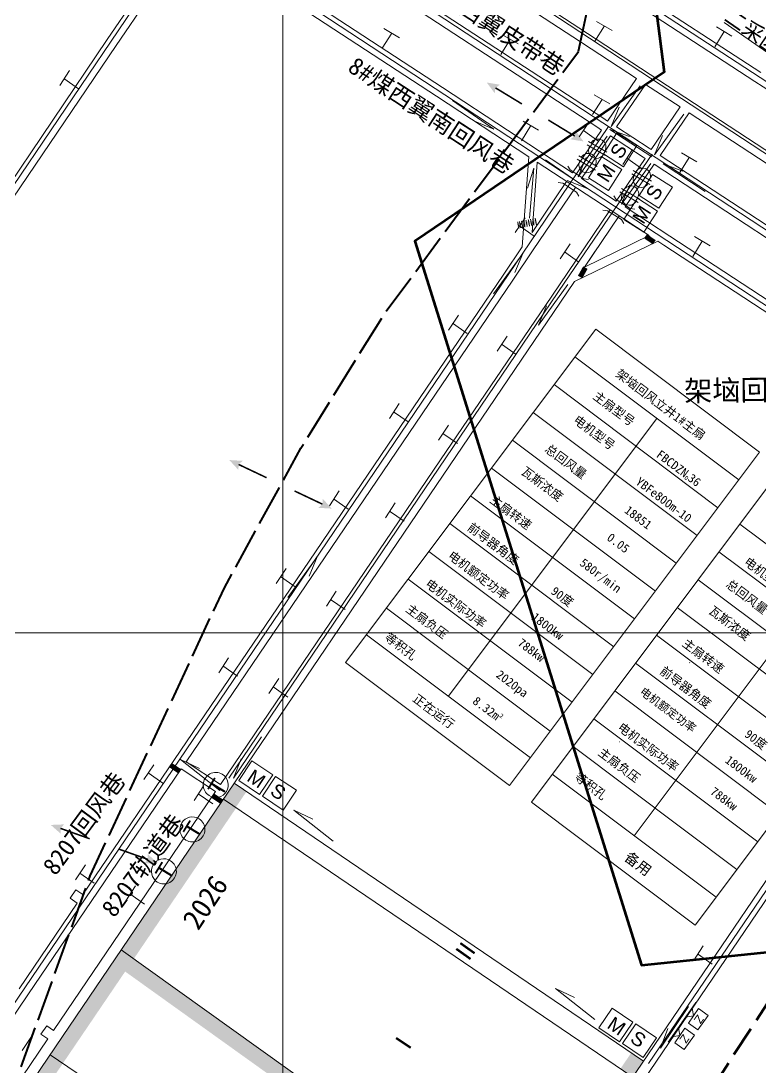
# Model space of a CAD drawing. Header units: inches. Extents: x 19725493 to 19730068, y 4137932 to 4142732.
# Drawn here: x 19727373 to 19727732, y 4140290 to 4140797 of the extents above; entities that cross this region are included whole.
import ezdxf

# ---------------------------------------------------------------- set-up
doc = ezdxf.new("R2010")
doc.units = ezdxf.units.IN
doc.header["$MEASUREMENT"] = 0
doc.linetypes.add('推测向背斜轴', pattern=[0.022, 0.01, -0.002, 0.01])
doc.linetypes.add('采区边界_1', pattern=[0.03, 0.0125, -0.001, 0.003, -0.001, 0.0125])
doc.layers.get('0').update_dxf_attribs({"lineweight": 0})
for name, color, linetype, lineweight in [('主要大巷', 7, 'Continuous', 0), ('保安煤柱', 7, 'Continuous', 0), ('回采月份XDDK1500DCJ', 7, 'Continuous', 0), ('图形修饰', 7, 'Continuous', 0), ('工作面回采月份', 7, 'Continuous', 15), ('工作面编号', 7, 'Continuous', 0), ('次要巷道', 7, 'Continuous', 0), ('煤巷', 7, 'Continuous', 0), ('竖井', 7, 'Continuous', 0), ('经纬网', 7, 'Continuous', 0), ('通风系统图', 7, 'Continuous', 0), ('采区边界线', 7, 'Continuous', 0), ('采空区边界颜色', 7, 'Continuous', 15), ('防灭火', 7, 'Continuous', 5)]:
    doc.layers.add(name, color=color, linetype=linetype, lineweight=lineweight)
doc.styles.add('仿宋', font='')
doc.styles.add('宋体', font='')
doc.styles.add('黑体', font='')
doc.styles.get('仿宋').set_extended_font_data('仿宋')
doc.styles.get('宋体').set_extended_font_data('宋体')
doc.styles.get('黑体').set_extended_font_data('黑体')

# ---------------------------------------------------------------- blocks, each defined once
blk = doc.blocks.new('lr_block_81', base_point=(19727654.6, 4140728.16))
at = {"layer": '通风系统图', "color": 34, "linetype": 'Continuous', "lineweight": 9, "true_color": 0x994c00}
for p, q in [((19727647.66, 4140736.66), (19727656.52, 4140731.47)), ((19727648.37, 4140738.35), (19727657.23, 4140733.17))]:
    blk.add_line(p, q, dxfattribs=at)
for centre, start, end in [((19727652.93, 4140735.68), 329.6419, 149.6419), ((19727652.22, 4140733.99), 149.6419, 329.6419)]:
    blk.add_arc(centre, 3.85, start, end, dxfattribs=at)
blk = doc.blocks.new('lr_block_82', base_point=(19727649.81, 4140721.18))
at = {"layer": '通风系统图', "color": 34, "linetype": 'Continuous', "lineweight": 9, "true_color": 0x994c00}
for p, q in [((19727642.88, 4140729.68), (19727651.74, 4140724.49)), ((19727643.59, 4140731.37), (19727652.45, 4140726.18))]:
    blk.add_line(p, q, dxfattribs=at)
for centre, start, end in [((19727648.15, 4140728.7), 329.6419, 149.6419), ((19727647.44, 4140727), 149.6419, 329.6419)]:
    blk.add_arc(centre, 3.85, start, end, dxfattribs=at)
blk = doc.blocks.new('lr_block_93', base_point=(19727676.22, 4140714.09))
at = {"layer": '通风系统图', "color": 34, "linetype": 'Continuous', "lineweight": 9, "true_color": 0x994c00}
for p, q in [((19727669.99, 4140724.28), (19727678.85, 4140719.09)), ((19727669.28, 4140722.59), (19727678.14, 4140717.4))]:
    blk.add_line(p, q, dxfattribs=at)
for centre, start, end in [((19727674.55, 4140721.61), 329.6419, 149.6419), ((19727673.84, 4140719.92), 149.6419, 329.6419)]:
    blk.add_arc(centre, 3.85, start, end, dxfattribs=at)
blk = doc.blocks.new('lr_block_94', base_point=(19727670.49, 4140705.41))
at = {"layer": '通风系统图', "color": 34, "linetype": 'Continuous', "lineweight": 9, "true_color": 0x994c00}
for p, q in [((19727664.27, 4140715.6), (19727673.13, 4140710.41)), ((19727663.56, 4140713.91), (19727672.42, 4140708.72))]:
    blk.add_line(p, q, dxfattribs=at)
for centre, start, end in [((19727668.83, 4140712.93), 329.6419, 149.6419), ((19727668.12, 4140711.24), 149.6419, 329.6419)]:
    blk.add_arc(centre, 3.85, start, end, dxfattribs=at)
blk = doc.blocks.new('栅栏门_1_1')
for points in [[(-1.62, 4.32), (1.76, 4.32), (1.76, 3.84), (-1.62, 3.84)], [(-1.62, 3.47), (1.76, 3.47), (1.76, 3), (-1.62, 3)], [(-1.62, 2.44), (1.76, 2.44), (1.76, 1.97), (-1.62, 1.97)], [(-1.62, 1.36), (1.76, 1.36), (1.76, 0.88), (-1.62, 0.88)], [(-1.62, 0.25), (1.76, 0.25), (1.76, -0.23), (-1.62, -0.23)], [(0.9, 4.66), (0.9, -4.9), (-0.69, -4.9), (-0.69, 4.66)], [(-1.62, -0.9), (1.76, -0.9), (1.76, -1.38), (-1.62, -1.38)], [(-1.62, -2.01), (1.76, -2.01), (1.76, -2.48), (-1.62, -2.48)], [(-1.62, -3.11), (1.76, -3.11), (1.76, -3.59), (-1.62, -3.59)], [(-1.62, -4.31), (1.76, -4.31), (1.76, -4.79), (-1.62, -4.79)]]:
    blk.add_hatch(color=7).paths.add_polyline_path(points, flags=17)
blk = doc.blocks.new('一般背斜轴')
for points in [[(0, 27.5), (2.43, 21.48), (0, 22.5), (-2.43, 21.48)], [(2.43, -21.48), (0, -27.5), (-2.43, -21.48), (0, -22.5)]]:
    blk.add_hatch(color=0).paths.add_polyline_path(points, flags=17)
at = {"color": 0, "const_width": 0.75}
for points in [[(0, 22.5), (0, 7.5)], [(0, -22.5), (0, -7.5)]]:
    blk.add_lwpolyline(points, dxfattribs=at)

msp = doc.modelspace()

# ---------------------------------------------------------------- hatches: boundary and pattern name
at = {"true_color": 0x993300}
for points in [[(19727471.21, 4140419.46), (19727476.43, 4140427.16), (19727482.39, 4140423.12), (19727477.17, 4140415.42)], [(19727669.79, 4140284.68), (19727675.03, 4140292.4), (19727669.07, 4140296.44), (19727663.83, 4140288.72)]]:
    msp.add_hatch(color=24, dxfattribs=at).paths.add_polyline_path(points, flags=17)
at = {"layer": '图形修饰', "true_color": 0xffc800}
msp.add_hatch(color=40, dxfattribs=at).paths.add_polyline_path([(19727421.62, 4140346.4), (19727471.21, 4140419.46), (19727477.42, 4140415.25), (19727427.83, 4140342.19)], flags=17)
at = {"layer": '通风系统图', "true_color": 0xff0000}
for points in [[(19727680.93, 4140690.46), (19727676.65, 4140693.41), (19727675.26, 4140691.39), (19727679.54, 4140688.44)], [(19727645.33, 4140672), (19727647.86, 4140676.55), (19727645.71, 4140677.74), (19727643.18, 4140673.2)], [(19727450.55, 4140434.02), (19727446.23, 4140436.92), (19727444.86, 4140434.89), (19727449.18, 4140431.99)], [(19727471.03, 4140419.24), (19727466.72, 4140422.14), (19727465.35, 4140420.1), (19727469.66, 4140417.2)]]:
    msp.add_hatch(color=1, dxfattribs=at).paths.add_polyline_path(points, flags=17)
at = {"layer": '采空区边界颜色', "true_color": 0x57149c}
msp.add_hatch(color=194, dxfattribs=at).paths.add_polyline_path([(19726956.33, 4139660.9), (19727421.62, 4140346.4), (19727616.83, 4140206.66), (19727152.66, 4139522.8), (19726956.33, 4139660.9), (19726966.68, 4139662.79), (19727150.74, 4139533.33), (19727606.51, 4140204.82), (19727423.51, 4140335.83), (19726966.68, 4139662.79)], flags=17)

# ---------------------------------------------------------------- linework, layer by layer
at = {"layer": '保安煤柱', "color": 1, "lineweight": 60, "true_color": 0xff0000, "flags": 128}
msp.add_lwpolyline([(19728059, 4140987), (19727660, 4140967), (19727685, 4140772), (19727564, 4140690), (19727674, 4140339), (19727994, 4140372), (19727989, 4140464), (19728125, 4140739), (19728122, 4140835), (19728059, 4140987)], dxfattribs=at)
at = {"layer": '图形修饰', "color": 40, "lineweight": 9, "true_color": 0xffc800}
msp.add_line((19727471.21, 4140419.46), (19727669.79, 4140284.68), dxfattribs=at)
at = {"layer": '工作面回采月份', "color": 24, "lineweight": 9, "true_color": 0x993300}
msp.add_line((19727476.43, 4140427.16), (19727675.01, 4140292.38), dxfattribs=at)
at = {"layer": '次要巷道', "color": 1, "linetype": '推测向背斜轴', "lineweight": 40, "ltscale": 2000, "true_color": 0xff0000, "flags": 128}
for points in [[(19727643.4, 4140782.04), (19727663.48, 4140875.72), (19727667.78, 4140890.9), (19727672.98, 4140905.66), (19727679.01, 4140918.52), (19727693.27, 4140943.24), (19727735.7, 4141001.92), (19727809.46, 4141093.09)], [(19727329.77, 4139514.28), (19727366.68, 4139637.57), (19727376.44, 4139679.32), (19727383.79, 4139731.59), (19727386.71, 4139784.29), (19727385.66, 4139819.38), (19727381, 4139853.95), (19727340.55, 4140042.23), (19727336.06, 4140076.23), (19727334.99, 4140093.2), (19727335.25, 4140111.5), (19727338.6, 4140148.04), (19727348.38, 4140202.64), (19727367.74, 4140274.98), (19727406.57, 4140382.24), (19727471.63, 4140521.91), (19727508.78, 4140589.6), (19727549.26, 4140654.76), (19727643.4, 4140782.03)]]:
    msp.add_lwpolyline(points, dxfattribs=at)
at = {"layer": '煤巷', "lineweight": 9}
for p, q in [((19727419.16, 4140784.84), (19727454.04, 4140836.22)), ((19727414.86, 4140787.76), (19727429.42, 4140809.21)), ((19727295.53, 4140611.95), (19727414.86, 4140787.76)), ((19727299.88, 4140609.1), (19727419.16, 4140784.84)), ((19727657.59, 4140748.19), (19727671.63, 4140768.88)), ((19727661.94, 4140745.35), (19727675.98, 4140766.03)), ((19727678.69, 4140734.4), (19727692.73, 4140755.08)), ((19727683.04, 4140731.55), (19727697.08, 4140752.24)), ((19727640.63, 4140723.2), (19727654.67, 4140743.89)), ((19727644.98, 4140720.35), (19727659.02, 4140741.04)), ((19727616.2, 4140687.21), (19727619.38, 4140730.88)), ((19727661.72, 4140709.41), (19727675.77, 4140730.1)), ((19727620.92, 4140694.16), (19727623.4, 4140728.25)), ((19727666.08, 4140706.56), (19727680.12, 4140727.25)), ((19727620.92, 4140694.16), (19727637.71, 4140718.9)), ((19727621.54, 4140685.81), (19727642.06, 4140716.05)), ((19727638.28, 4140674.87), (19727658.8, 4140705.1)), ((19727646.31, 4140677.45), (19727663.16, 4140702.26)), ((19727641.6, 4140670.5), (19727681.89, 4140690.01)), ((19727646.31, 4140677.45), (19727677.79, 4140692.69)), ((19727607.24, 4140674.01), (19727616.2, 4140687.21)), ((19727611.54, 4140671.09), (19727621.54, 4140685.81)), ((19727646.31, 4140677.45), (19727651.53, 4140685.12)), ((19727503.58, 4140521.29), (19727607.24, 4140674.01)), ((19727630.48, 4140663.38), (19727638.28, 4140674.87)), ((19727507.88, 4140518.37), (19727611.54, 4140671.09)), ((19727634.79, 4140660.46), (19727641.6, 4140670.5)), ((19727576.53, 4140583.89), (19727630.48, 4140663.38)), ((19727580.83, 4140580.97), (19727634.79, 4140660.46)), ((19727469.77, 4140426.61), (19727576.53, 4140583.89)), ((19727463.92, 4140408.72), (19727580.83, 4140580.97)), ((19727403.05, 4140373.18), (19727503.58, 4140521.29)), ((19727453.03, 4140437.55), (19727507.88, 4140518.37)), ((19727376.36, 4140324.59), (19727450.67, 4140434.08)), ((19727459.62, 4140411.65), (19727467.41, 4140423.13)), ((19727388.79, 4140307.29), (19727459.62, 4140411.65)), ((19727649.54, 4140254.85), (19727754.8, 4140409.93)), ((19727393.09, 4140304.37), (19727463.92, 4140408.72)), ((19727653.85, 4140251.93), (19727759.15, 4140407.08)), ((19727396.85, 4140371.35), (19727399.66, 4140375.48)), ((19727399.66, 4140375.48), (19727403.05, 4140373.18)), ((19727372.05, 4140327.51), (19727400.25, 4140369.04)), ((19727396.85, 4140371.35), (19727400.25, 4140369.04)), ((19727421.62, 4140346.4), (19727616.83, 4140206.66)), ((19727284.53, 4140189.3), (19727376.36, 4140324.59)), ((19727382.67, 4140305.4), (19727385.48, 4140309.54)), ((19727385.48, 4140309.54), (19727388.79, 4140307.29)), ((19727340.86, 4140236.68), (19727385.98, 4140303.15)), ((19727345.16, 4140233.76), (19727393.09, 4140304.37)), ((19727382.67, 4140305.4), (19727385.98, 4140303.15)), ((19727387.08, 4140295.52), (19727585.66, 4140160.73))]:
    msp.add_line(p, q, dxfattribs=at)
at = {"layer": '煤巷', "lineweight": 9, "flags": 128}
for points in [[(19727458.26, 4140842.44), (19727577.42, 4140764.53)], [(19727455.34, 4140838.14), (19727574.5, 4140760.22)], [(19727528.89, 4140826.13), (19727652.38, 4140745.39)], [(19727605.61, 4140818.26), (19727643.7, 4140793.36)], [(19727561.63, 4140810.94), (19727655.22, 4140749.74)], [(19727602.69, 4140813.96), (19727640.78, 4140789.05)], [(19727668.76, 4140813.06), (19727731.97, 4140771.73)], [(19727665.84, 4140808.76), (19727729.05, 4140767.43)], [(19727643.7, 4140793.36), (19727776.89, 4140706.27)], [(19727640.78, 4140789.05), (19727671.63, 4140768.88)], [(19727675.98, 4140766.03), (19727692.73, 4140755.08)], [(19727729.05, 4140767.43), (19727737.08, 4140762.18)], [(19727655.22, 4140749.74), (19727657.59, 4140748.19)], [(19727697.08, 4140752.24), (19727811.15, 4140677.65)], [(19727652.3, 4140745.44), (19727654.67, 4140743.89)], [(19727661.94, 4140745.35), (19727677.69, 4140735.05)], [(19727659.02, 4140741.04), (19727674.85, 4140730.7)], [(19727677.69, 4140735.05), (19727678.69, 4140734.4)], [(19727674.85, 4140730.7), (19727675.77, 4140730.1)], [(19727683.04, 4140731.55), (19727782.2, 4140666.72)], [(19727680.12, 4140727.25), (19727779.35, 4140662.36)], [(19727658.8, 4140705.1), (19727677.79, 4140692.69)], [(19727666.08, 4140706.56), (19727687.78, 4140692.37)], [(19727681.89, 4140690.01), (19727684.86, 4140688.07)], [(19727687.78, 4140692.37), (19727784.22, 4140629.31)], [(19727684.94, 4140688.02), (19727780.35, 4140625.63)], [(19727453.03, 4140437.55), (19727469.77, 4140426.61)], [(19727450.67, 4140434.08), (19727467.41, 4140423.13)]]:
    msp.add_lwpolyline(points, dxfattribs=at)
at = {"layer": '煤巷', "color": 98, "lineweight": 9, "true_color": 0x003300, "flags": 128}
for points in [[(19727574.5, 4140760.22), (19727619.38, 4140730.88)], [(19727577.42, 4140764.53), (19727640.63, 4140723.2)], [(19727623.4, 4140728.25), (19727658.8, 4140705.1)], [(19727644.98, 4140720.35), (19727661.72, 4140709.41)]]:
    msp.add_lwpolyline(points, dxfattribs=at)
at = {"layer": '经纬网', "color": 18, "lineweight": 9, "true_color": 0x260000, "flags": 128}
for points in [[(19727500.09, 4138000), (19727500.09, 4142500)], [(19725999.81, 4140500), (19730000, 4140500)]]:
    msp.add_lwpolyline(points, dxfattribs=at)
at = {"layer": '通风系统图', "color": 1, "linetype": 'Continuous', "true_color": 0xff0000}
msp.add_line((19727763.89, 4140761.34), (19727714.12, 4140796.05), dxfattribs=at)
at = {"layer": '通风系统图', "color": 1, "linetype": 'Continuous', "lineweight": 20, "true_color": 0xff0000}
for p, q in [((19727673.46, 4140765.27), (19727659.26, 4140745.55)), ((19727659.26, 4140745.55), (19727663.19, 4140754.92)), ((19727694.53, 4140751.58), (19727680.33, 4140731.85)), ((19727657.44, 4140740.83), (19727643.24, 4140721.11)), ((19727658.71, 4140744.21), (19727668.24, 4140740.68)), ((19727658.71, 4140744.21), (19727668.24, 4140740.68)), ((19727679.02, 4140730.85), (19727658.71, 4140744.21)), ((19727679.02, 4140730.85), (19727658.71, 4140744.21)), ((19727680.33, 4140731.85), (19727684.25, 4140741.23)), ((19727643.24, 4140721.11), (19727647.16, 4140730.48)), ((19727678.57, 4140727.63), (19727664.37, 4140707.9)), ((19727704.93, 4140714.07), (19727684.62, 4140727.43)), ((19727684.62, 4140727.43), (19727694.15, 4140723.91)), ((19727684.62, 4140727.43), (19727694.15, 4140723.91)), ((19727704.93, 4140714.07), (19727684.62, 4140727.43)), ((19727664.37, 4140707.9), (19727668.29, 4140717.27)), ((19727638.23, 4140669.02), (19727624.03, 4140649.3)), ((19727624.03, 4140649.3), (19727627.95, 4140658.67)), ((19727489.7, 4140449.71), (19727476.15, 4140429.54)), ((19727476.15, 4140429.54), (19727479.77, 4140439.03)), ((19727696.8, 4140318.91), (19727683.25, 4140298.74)), ((19727683.25, 4140298.74), (19727686.87, 4140308.23))]:
    msp.add_line(p, q, dxfattribs=at)
at = {"layer": '通风系统图', "color": 5, "linetype": 'Continuous', "lineweight": 20, "true_color": 0x0000ff}
for p, q in [((19727582.39, 4140758.19), (19727602.37, 4140744.35)), ((19727602.37, 4140744.35), (19727592.93, 4140748.11)), ((19727627.38, 4140729.46), (19727647.36, 4140715.62)), ((19727621.79, 4140725.36), (19727618.66, 4140715.69)), ((19727619.71, 4140701.14), (19727621.79, 4140725.36)), ((19727647.36, 4140715.62), (19727637.92, 4140719.38)), ((19727602.22, 4140664.41), (19727616.5, 4140684.07)), ((19727602.22, 4140664.41), (19727616.5, 4140684.07)), ((19727602.22, 4140664.41), (19727616.5, 4140684.07)), ((19727602.22, 4140664.41), (19727616.5, 4140684.07)), ((19727616.5, 4140684.07), (19727612.54, 4140674.72)), ((19727616.5, 4140684.07), (19727612.54, 4140674.72)), ((19727616.5, 4140684.07), (19727612.54, 4140674.72)), ((19727616.5, 4140684.07), (19727612.54, 4140674.72)), ((19727502.42, 4140517.27), (19727516.7, 4140536.94)), ((19727502.42, 4140517.27), (19727516.7, 4140536.94)), ((19727502.42, 4140517.27), (19727516.7, 4140536.94)), ((19727502.42, 4140517.27), (19727516.7, 4140536.94)), ((19727516.7, 4140536.94), (19727512.74, 4140527.58)), ((19727516.7, 4140536.94), (19727512.74, 4140527.58)), ((19727516.7, 4140536.94), (19727512.74, 4140527.58)), ((19727516.7, 4140536.94), (19727512.74, 4140527.58)), ((19727450.4, 4140438.67), (19727459.6, 4140434.35)), ((19727469.5, 4140423.64), (19727450.4, 4140438.67)), ((19727505.39, 4140414.12), (19727514.59, 4140409.8)), ((19727524.49, 4140399.09), (19727505.39, 4140414.12)), ((19727632.27, 4140327.64), (19727641.47, 4140323.32)), ((19727651.37, 4140312.61), (19727632.27, 4140327.64))]:
    msp.add_line(p, q, dxfattribs=at)
at = {"layer": '通风系统图', "linetype": 'Continuous'}
for p, q in [((19727641.71, 4140633.89), (19727721.22, 4140574.23)), ((19727631.59, 4140620.42), (19727711.11, 4140560.75)), ((19727681.46, 4140604.06), (19727580.22, 4140469.16)), ((19727621.48, 4140606.94), (19727701, 4140547.27)), ((19727611.37, 4140593.46), (19727690.89, 4140533.8)), ((19727601.25, 4140579.98), (19727680.77, 4140520.32)), ((19727591.14, 4140566.5), (19727670.66, 4140506.84)), ((19727581.03, 4140553.03), (19727660.55, 4140493.36)), ((19727721.72, 4140552.79), (19727801.24, 4140493.13)), ((19727570.92, 4140539.55), (19727650.44, 4140479.88)), ((19727771.59, 4140536.44), (19727670.47, 4140401.66)), ((19727711.61, 4140539.31), (19727791.13, 4140479.65)), ((19727560.8, 4140526.07), (19727640.32, 4140466.41)), ((19727701.5, 4140525.84), (19727781.02, 4140466.17)), ((19727550.25, 4140512.01), (19727629.77, 4140452.34)), ((19727691.38, 4140512.36), (19727770.9, 4140452.69)), ((19727540.58, 4140499.11), (19727620.1, 4140439.45)), ((19727540.58, 4140499.11), (19727620.1, 4140439.45)), ((19727681.27, 4140498.88), (19727760.79, 4140439.21)), ((19727530.46, 4140485.64), (19727609.98, 4140425.97)), ((19727671.16, 4140485.4), (19727750.68, 4140425.74)), ((19727661.04, 4140471.92), (19727740.56, 4140412.26)), ((19727650.93, 4140458.45), (19727730.45, 4140398.78)), ((19727640.82, 4140444.97), (19727720.34, 4140385.3)), ((19727630.71, 4140431.49), (19727710.23, 4140371.82)), ((19727630.71, 4140431.49), (19727710.23, 4140371.82)), ((19727620.59, 4140418.01), (19727700.11, 4140358.35))]:
    msp.add_line(p, q, dxfattribs=at)
at = {"layer": '通风系统图', "lineweight": 9, "flags": 128}
for points in [[(19727638.27, 4140726.43), (19727639.4, 4140724.51), (19727646.12, 4140720.17), (19727648.35, 4140719.92)], [(19727633.61, 4140718.38), (19727635.83, 4140718.14), (19727642.55, 4140713.8), (19727643.69, 4140711.87)], [(19727660.65, 4140712.04), (19727661.79, 4140710.11), (19727668.51, 4140705.77), (19727670.73, 4140705.53)], [(19727655.33, 4140705.02), (19727657.56, 4140704.77), (19727664.28, 4140700.43), (19727665.41, 4140698.51)]]:
    msp.add_lwpolyline(points, dxfattribs=at)
at = {"layer": '通风系统图', "linetype": 'Continuous', "flags": 128}
for points in [[(19727530.46, 4140485.64), (19727651.82, 4140647.37), (19727731.34, 4140587.71), (19727609.98, 4140425.97)], [(19727620.59, 4140418.01), (19727741.95, 4140579.75), (19727821.47, 4140520.08), (19727700.11, 4140358.35)]]:
    msp.add_lwpolyline(points, dxfattribs=at)
at = {"layer": '通风系统图', "color": 18, "linetype": 'Continuous', "true_color": 0x260000, "flags": 128}
for points in [[(19727697.33, 4140485.57), (19727697.4, 4140485.61)], [(19727663.27, 4140447.22), (19727663.36, 4140447.28)], [(19727663.27, 4140447.22), (19727663.36, 4140447.28)], [(19727663.27, 4140447.22), (19727663.36, 4140447.28)], [(19727663.27, 4140447.22), (19727663.36, 4140447.28)], [(19727663.27, 4140447.22), (19727663.36, 4140447.28)], [(19727663.27, 4140447.22), (19727663.36, 4140447.28)], [(19727663.27, 4140447.22), (19727663.36, 4140447.28)], [(19727663.27, 4140447.22), (19727663.36, 4140447.28)]]:
    msp.add_lwpolyline(points, dxfattribs=at)
at = {"layer": '采区边界线', "color": 1, "linetype": '采区边界_1', "lineweight": 50, "ltscale": 5000, "true_color": 0xff0000, "flags": 128}
msp.add_lwpolyline([(19727015.95, 4139210.91), (19727559.81, 4140050.08), (19727752.3, 4140347.07)], dxfattribs=at)
at = {"layer": '防灭火', "color": 36, "lineweight": 5, "true_color": 0x7f3f00}
for p, q in [((19728156.22, 4140455.27), (19727211.88, 4141075.34)), ((19728072.22, 4140473.62), (19727194.43, 4141049.98)), ((19727783.66, 4140626.36), (19727177.02, 4141024.68)), ((19727939.35, 4140633.76), (19727416.36, 4140975.04))]:
    msp.add_line(p, q, dxfattribs=at)
at = {"layer": '防灭火', "color": 5, "linetype": 'Continuous', "lineweight": 5, "true_color": 0x0000ff}
for p, q in [((19726998.52, 4140170.67), (19727427.6, 4140802.9)), ((19727616.06, 4140683.65), (19727658.07, 4140745.63)), ((19727636.89, 4140670.12), (19727679.18, 4140732.2)), ((19726926.59, 4139667.17), (19727616.06, 4140683.65)), ((19727473.74, 4140429.59), (19727636.89, 4140670.12)), ((19727677.44, 4140291.22), (19727860.79, 4140560.89))]:
    msp.add_line(p, q, dxfattribs=at)
at = {"layer": '防灭火', "color": 7, "linetype": 'Continuous', "lineweight": 5}
for p, q in [((19727652.26, 4140796.54), (19727659.78, 4140792.13)), ((19727548.27, 4140783.5), (19727552.85, 4140790.86)), ((19727549.09, 4140793.07), (19727556.61, 4140788.66)), ((19727651.45, 4140786.98), (19727656.02, 4140794.34)), ((19727709.57, 4140784.29), (19727714.14, 4140791.65)), ((19727710.38, 4140793.86), (19727717.9, 4140789.45)), ((19727605.78, 4140780.45), (19727610.35, 4140787.81)), ((19727606.59, 4140790.02), (19727614.11, 4140785.61)), ((19727651.13, 4140760.97), (19727658.65, 4140756.56)), ((19727650.32, 4140751.4), (19727654.89, 4140758.76)), ((19727615.75, 4140738.65), (19727620.33, 4140746.01)), ((19727616.57, 4140748.22), (19727624.09, 4140743.81)), ((19727692.58, 4140723.22), (19727697.15, 4140730.59)), ((19727693.39, 4140732.79), (19727700.91, 4140728.38)), ((19727698.97, 4140682.6), (19727703.54, 4140689.97)), ((19727699.78, 4140692.17), (19727707.3, 4140687.76)), ((19727432.55, 4140428.88), (19727437.37, 4140436.14)), ((19727441.71, 4140427.22), (19727434.62, 4140432.19)), ((19727456.94, 4140418.74), (19727461.76, 4140426.01)), ((19727466.1, 4140417.09), (19727459, 4140422.06))]:
    msp.add_line(p, q, dxfattribs=at)
at = {"layer": '防灭火', "color": 7, "lineweight": 5}
for p, q in [((19727391.74, 4140765.48), (19727396.55, 4140772.74)), ((19727400.9, 4140763.82), (19727393.8, 4140768.8)), ((19727643.8, 4140740.57), (19727648.61, 4140747.84)), ((19727652.91, 4140738.68), (19727645.81, 4140743.65)), ((19727664.9, 4140727.14), (19727669.72, 4140734.41)), ((19727674.02, 4140725.25), (19727666.92, 4140730.22)), ((19727612.78, 4140694.11), (19727617.6, 4140701.38)), ((19727621.94, 4140692.46), (19727614.84, 4140697.43)), ((19727634.52, 4140681.45), (19727639.34, 4140688.72)), ((19727643.69, 4140679.8), (19727636.59, 4140684.77)), ((19727580.34, 4140646.83), (19727585.16, 4140654.1)), ((19727589.5, 4140645.18), (19727582.41, 4140650.15)), ((19727603.98, 4140636.68), (19727608.79, 4140643.94)), ((19727613.14, 4140635.02), (19727606.04, 4140640)), ((19727551.71, 4140604), (19727556.53, 4140611.26)), ((19727560.87, 4140602.34), (19727553.77, 4140607.31)), ((19727575.55, 4140593.47), (19727580.36, 4140600.74)), ((19727584.71, 4140591.82), (19727577.61, 4140596.79)), ((19727522.59, 4140561.71), (19727527.41, 4140568.97)), ((19727531.75, 4140560.05), (19727524.66, 4140565.03)), ((19727549.76, 4140555.8), (19727554.57, 4140563.07)), ((19727558.92, 4140554.15), (19727551.82, 4140559.12)), ((19727496.81, 4140524.04), (19727501.62, 4140531.3)), ((19727505.97, 4140522.38), (19727498.87, 4140527.36)), ((19727521.13, 4140512.96), (19727525.94, 4140520.23)), ((19727530.29, 4140511.31), (19727523.19, 4140516.28)), ((19727468.89, 4140480.74), (19727473.7, 4140488)), ((19727478.05, 4140479.08), (19727470.95, 4140484.06)), ((19727493.28, 4140470.61), (19727498.09, 4140477.87)), ((19727502.44, 4140468.95), (19727495.34, 4140473.92)), ((19727399.38, 4140380.27), (19727404.2, 4140387.53)), ((19727408.55, 4140378.61), (19727401.45, 4140383.58)), ((19727423.77, 4140370.13), (19727428.59, 4140377.4)), ((19727432.93, 4140368.48), (19727425.83, 4140373.45)), ((19727699.2, 4140341.07), (19727704.02, 4140348.34)), ((19727708.37, 4140339.42), (19727701.27, 4140344.39)), ((19727373.6, 4140297.59), (19727378.41, 4140304.85))]:
    msp.add_line(p, q, dxfattribs=at)
at = {"layer": '防灭火', "color": 3, "linetype": 'Continuous', "lineweight": 5, "true_color": 0x00ff00}
for p, q in [((19727700.38, 4140320.76), (19727693.6, 4140311.15)), ((19727699.26, 4140314.36), (19727695.39, 4140313.69)), ((19727699.26, 4140314.36), (19727698.6, 4140318.24)), ((19727693.75, 4140311.21), (19727686.97, 4140301.6)), ((19727692.63, 4140304.81), (19727691.97, 4140308.69)), ((19727692.63, 4140304.81), (19727688.76, 4140304.14))]:
    msp.add_line(p, q, dxfattribs=at)
at = {"layer": '防灭火', "color": 1, "linetype": 'Continuous', "lineweight": 5, "true_color": 0xff0000, "flags": 128}
for points in [[(19727655.54, 4140732.29), (19727662.07, 4140742.51), (19727671.76, 4140736.32), (19727665.23, 4140726.1), (19727655.54, 4140732.29)], [(19727648.25, 4140720.68), (19727654.77, 4140730.9), (19727664.46, 4140724.71), (19727657.94, 4140714.49), (19727648.25, 4140720.68)], [(19727672.82, 4140712.16), (19727679.35, 4140722.38), (19727689.04, 4140716.19), (19727682.51, 4140705.97), (19727672.82, 4140712.16)], [(19727665.52, 4140700.55), (19727672.05, 4140710.76), (19727681.74, 4140704.57), (19727675.21, 4140694.35), (19727665.52, 4140700.55)], [(19727485.03, 4140437.99), (19727495.11, 4140431.26), (19727488.73, 4140421.69), (19727478.65, 4140428.42), (19727485.03, 4140437.99)], [(19727496.49, 4140430.46), (19727506.58, 4140423.73), (19727500.2, 4140414.16), (19727490.11, 4140420.9), (19727496.49, 4140430.46)], [(19727659.77, 4140318.1), (19727669.8, 4140311.29), (19727663.35, 4140301.77), (19727653.31, 4140308.58), (19727659.77, 4140318.1)], [(19727671.26, 4140310.49), (19727681.29, 4140303.68), (19727674.83, 4140294.17), (19727664.8, 4140300.98), (19727671.26, 4140310.49)]]:
    msp.add_lwpolyline(points, dxfattribs=at)
at = {"layer": '防灭火', "color": 6, "linetype": 'Continuous', "lineweight": 5, "true_color": 0xff00ff, "flags": 128}
for points in [[(19727470.65, 4140431.5, -1), (19727464.28, 4140421.14, -1), (19727470.65, 4140431.5)], [(19727459.35, 4140409.92, -1), (19727452.99, 4140399.56, -1), (19727459.35, 4140409.92)], [(19727445.48, 4140389.58, -1), (19727439.11, 4140379.23, -1), (19727445.48, 4140389.58)]]:
    msp.add_lwpolyline(points, format="xyb", dxfattribs=at)
at = {"layer": '防灭火', "color": 3, "linetype": 'Continuous', "lineweight": 5, "true_color": 0x00ff00, "flags": 128}
for points in [[(19727706.32, 4140314.6), (19727701.39, 4140307.62), (19727696.8, 4140310.87), (19727701.72, 4140317.85), (19727706.32, 4140314.6)], [(19727699.68, 4140305.06), (19727694.76, 4140298.08), (19727690.16, 4140301.32), (19727695.09, 4140308.3), (19727699.68, 4140305.06)]]:
    msp.add_lwpolyline(points, dxfattribs=at)

# ---------------------------------------------------------------- block references
at = {"layer": '次要巷道', "color": 1, "true_color": 0xff0000}
for p, rotation in [((19727622.42, 4140752.63), 238.6965662666634), ((19727498.9, 4140572.08), 244.6599248488128), ((19727413.36, 4140397.72), 250.4596680541604)]:
    msp.add_blockref('一般背斜轴', p, dxfattribs=dict(at, rotation=rotation))
at = {"layer": '通风系统图'}
for name, p in [('lr_block_81', (19727654.6, 4140728.16)), ('lr_block_82', (19727649.81, 4140721.18)), ('lr_block_93', (19727676.22, 4140714.09)), ('lr_block_94', (19727670.49, 4140705.41))]:
    msp.add_blockref(name, p, dxfattribs=at)
at = {"layer": '通风系统图', "rotation": 101.3485508670776}
msp.add_blockref('栅栏门_1_1', (19727618.3, 4140698.55), dxfattribs=at)

# ---------------------------------------------------------------- texts
at = {"layer": '主要大巷', "color": 18, "true_color": 0x260000, "style": '仿宋'}
for s, rotation, p in [('8#煤西翼皮带巷', 326.9145, (19727565.04, 4140814.09)), ('8#煤西翼南回风巷', 326.9145, (19727530.93, 4140772.74)), ('8207回风巷', 53.5699, (19727389.72, 4140381.89)), ('8207轨道巷', 53.5699, (19727418.24, 4140361.51))]:
    msp.add_text(s, height=8.5, rotation=rotation, dxfattribs=at).set_placement(p)
at = {"layer": '回采月份XDDK1500DCJ', "color": 24, "true_color": 0x993300, "style": '宋体'}
msp.add_text('Ⅱ', height=8.5, rotation=54.5204, dxfattribs=at).set_placement((19727588.7, 4140338.58))
at = {"layer": '图形修饰', "color": 40, "true_color": 0xffc800, "style": '宋体'}
msp.add_text('Ⅰ', height=8.5, rotation=56.3418, dxfattribs=at).set_placement((19727558.83, 4140294.06))
at = {"layer": '工作面编号', "color": 7, "style": '宋体'}
msp.add_text('2026', height=10, rotation=56.5843, dxfattribs=at).set_placement((19727458.95, 4140355.31))
at = {"layer": '竖井', "color": 7, "style": '黑体'}
msp.add_text('架垴回风立井', height=10, rotation=0.8244, dxfattribs=at).set_placement((19727694.79, 4140612.36))
at = {"layer": '通风系统图', "color": 7, "style": '仿宋'}
msp.add_text('二采区变电所', height=7.5, rotation=325.4342, dxfattribs=at).set_placement((19727713.58, 4140797.21))
at = {"layer": '通风系统图', "color": 7, "attachment_point": 1, "style": '宋体'}
for s, insert, char_height, width, rotation in [('\\pxsm0.8862,ql;架垴回风立井1#主扇\\P', (19727663.68, 4140628.2), 4.2675, 57.3195, 323.1184), ('\\pxsm0.8862,ql;主扇型号\\P', (19727652.67, 4140617.44), 4.2675, 26.159, 323.1184), ('\\pxsm0.8862,ql;电机型号\\P', (19727643.12, 4140605.85), 4.2675, 25.7531, 323.1184), ('\\pxsm0.8862,ql;总回风量\\P\\P\\P', (19727629.32, 4140591.81), 4.2675, 40.7708, 323.1184), ('\\A1;\\pxsm0.8862,ql;FBCDZN\\L{\\H0.5x;\\S^ 0;}\\l36\\P\\P\\P', (19727683.41, 4140589.04), 4.2675, 47.1184, 323.1184), ('\\pxsm0.8862,ql;瓦斯浓度\\P\\P\\P', (19727617.85, 4140580.91), 4.2675, 40.7064, 323.1184), ('\\pxsm0.8862,ql;YBFe800m-10\\P\\P\\P', (19727673.4, 4140575.88), 4.2675, 50.1593, 323.1184), ('\\pxsm0.8862,ql;主扇转速 \\P\\P\\P', (19727602.62, 4140567.18), 4.2675, 40.938, 323.1184), ('\\pxsm0.8862,ql;\\H4.2675;18851\\H3.2915172312;\\P', (19727667.95, 4140562.09), 3.2915, 36.3423, 323.1084), ('\\pxsm0.8862,ql;前导器角度\\P\\P\\P', (19727591.75, 4140553.75), 4.2675, 46.9683, 323.1184), ('\\pxsm0.8862,ql;\\C7;\\H4.2675;0.05\\H3.2915172312;\\C256;\\P\\P\\P', (19727659.41, 4140548.81), 3.2915, 38.6877, 323.1084), ('\\pxsm0.8862,ql;电机额定功率\\P\\P\\P', (19727582.27, 4140540.06), 4.2675, 52.471, 323.1184), ('\\pxsm0.8862,ql;电机型号\\P\\P\\P', (19727725.89, 4140537.04), 4.2675, 40.1532, 323.1184), ('\\pxsm0.8862,ql;580r/min\\P\\P\\P', (19727646.2, 4140536.57), 4.2675, 40.9209, 323.1084), ('\\pxsm0.8862,ql;电机实际功率\\P\\P\\P', (19727571.27, 4140526.45), 4.2675, 52.471, 323.1184), ('\\pxsm0.8862,ql;90度\\P\\P\\P', (19727632.27, 4140522.82), 4.2675, 28.6502, 323.1184), ('\\pxsm0.8862,ql;总回风量\\P\\P\\P', (19727717.17, 4140526.27), 4.2675, 40.7708, 323.1184), ('\\pxsm0.8862,ql;主扇负压\\P\\P\\P', (19727561.85, 4140514.25), 4.2675, 40.8909, 323.1184), ('\\pxsm0.8862,ql;瓦斯浓度\\P\\P\\P', (19727708.82, 4140513.42), 4.2675, 40.7064, 323.1184), ('\\pxsm0.8862,ql;1800kw\\P\\P\\P', (19727622.83, 4140510.24), 4.2675, 34.6547, 323.1184), ('\\pxsm0.8862,ql;等积孔\\P\\P\\P', (19727551.52, 4140500.48), 4.2675, 34.8177, 323.1184), ('\\pxsm0.8862,ql;\\C7;788\\C256;kw\\P\\P\\P', (19727616.1, 4140497.77), 4.2675, 34.6547, 323.1084), ('\\pxsm0.8862,ql;主扇转速 \\P\\P\\P', (19727695.95, 4140497.55), 4.2675, 40.938, 323.1184), ('\\pxsm0.8862,ql;\\H4.2675;2020pa\\H3.2915172312;\\P', (19727605.65, 4140482.35), 3.2915, 18.7294, 323.1084), ('\\pxsm0.8862,ql;前导器角度\\P\\P\\P', (19727685.08, 4140484.11), 4.2675, 46.9683, 323.1184), ('\\pxsm0.8862,ql;正在运行\\P\\P\\P', (19727565.23, 4140470.73), 4.2675, 40.8437, 323.1084), ('\\pxsm0.8862,ql;电机额定功率\\P\\P\\P', (19727675.2, 4140473.94), 3.9372, 48.4092, 323.1184), ('\\A1;\\pxsm0.8862,ql;\\H4.2675;8.32m{\\H0.5x;\\S2^ ;}\\H3.2915172312; \\P', (19727594.51, 4140469.91), 3.2915, 19.888, 323.1084), ('\\pxsm0.8862,ql;电机实际功率\\P\\P\\P', (19727664.6, 4140456.82), 4.2675, 52.471, 323.1184), ('\\pxsm0.8862,ql;90度\\P\\P\\P', (19727726.23, 4140453.5), 4.2675, 28.6502, 323.1184), ('\\pxsm0.8862,ql;主扇负压\\P\\P\\P', (19727655.18, 4140444.62), 4.2675, 40.8909, 323.1184), ('\\pxsm0.8862,ql;1800kw\\P\\P\\P', (19727716.79, 4140440.92), 4.2675, 34.6547, 323.1184), ('\\pxsm0.8862,ql;等积孔\\P\\P\\P', (19727643.71, 4140432.75), 4.2675, 34.8177, 323.1184), ('\\pxsm0.8862,ql;\\C7;788\\C256;kw\\P\\P\\P', (19727709.54, 4140425.7), 4.2675, 34.6547, 323.1084), ('\\pxsm0.8862,ql;备用\\P\\P\\P', (19727668.32, 4140394.42), 5.143, 34.0678, 323.1184)]:
    msp.add_mtext(s, dxfattribs=dict(at, insert=insert, char_height=char_height, width=width, rotation=rotation))
at = {"layer": '防灭火', "color": 1, "true_color": 0xff0000, "attachment_point": 1, "style": '宋体'}
for s, insert, char_height, width, rotation in [('\\pxsm0.96,ql;\\fArial|b0|i0;S\\f宋体|b0|i0;\\P\\f宋体|b0|i0;\\f宋体|b0|i0;\\P', (19727658.36, 4140732.91), 6.75, 6.2903, 57.4241), ('\\pxsm0.96,ql;\\fArial|b0|i0;\\H6.75;M\\H3.375;\\f宋体|b0|i0;\\P\\f宋体|b0|i0;\\f宋体|b0|i0;\\P', (19727651.92, 4140721.54), 3.375, 7.8558, 57.4241), ('\\pxsm0.96,ql;\\fArial|b0|i0;S\\f宋体|b0|i0;\\P\\f宋体|b0|i0;\\f宋体|b0|i0;\\P', (19727675.64, 4140712.78), 6.75, 6.2903, 57.4241), ('\\pxsm0.96,ql;\\fArial|b0|i0;\\H6.75;M\\H3.375;\\f宋体|b0|i0;\\P\\f宋体|b0|i0;\\f宋体|b0|i0;\\P', (19727669.2, 4140701.41), 3.375, 7.8558, 57.4241), ('\\pxsm0.96,ql;\\fArial|b0|i0;\\H6.75;M\\H3.375;\\f宋体|b0|i0;\\P\\f宋体|b0|i0;\\f宋体|b0|i0;\\P', (19727485.82, 4140434.29), 3.375, 7.8558, 326.2842), ('\\pxsm0.96,ql;\\fArial|b0|i0;S\\f宋体|b0|i0;\\P\\f宋体|b0|i0;\\f宋体|b0|i0;\\P', (19727497.06, 4140427.63), 6.75, 6.2903, 326.2842), ('\\pxsm0.96,ql;\\fArial|b0|i0;\\H6.75;M\\H3.375;\\f宋体|b0|i0;\\P\\f宋体|b0|i0;\\f宋体|b0|i0;\\P', (19727660.61, 4140314.41), 3.375, 7.8558, 325.8348), ('\\pxsm0.96,ql;\\fArial|b0|i0;S\\f宋体|b0|i0;\\P\\f宋体|b0|i0;\\f宋体|b0|i0;\\P', (19727671.8, 4140307.65), 6.75, 6.2903, 325.8348)]:
    msp.add_mtext(s, dxfattribs=dict(at, insert=insert, char_height=char_height, width=width, rotation=rotation))
at = {"layer": '防灭火', "color": 6, "true_color": 0xff00ff, "char_height": 8.1, "width": 6.9128, "attachment_point": 1, "rotation": 58.7437, "style": '宋体'}
for insert in [(19727463.21, 4140424.27), (19727451.2, 4140403.57), (19727437.67, 4140383.43)]:
    msp.add_mtext('\\pxsm0.96,ql;\\fArial|b0|i0;T\\f宋体|b0|i0;\\P\\f宋体|b0|i0;\\f宋体|b0|i0;\\P', dxfattribs=dict(at, insert=insert))
at = {"layer": '防灭火', "char_height": 4.0416, "width": 4.078, "attachment_point": 1, "rotation": 234.7897, "style": '宋体'}
for insert in [(19727704.55, 4140312.93), (19727697.56, 4140303.45)]:
    msp.add_mtext('\\pxsm0.9224;\\f宋体|b0|i0;\\fArial|b0|i0;\\C5;Z\\f宋体|b0|i0;\\C256;\\P\\f宋体|b0|i0;\\P', dxfattribs=dict(at, insert=insert))

doc.saveas('drawing.dxf')
